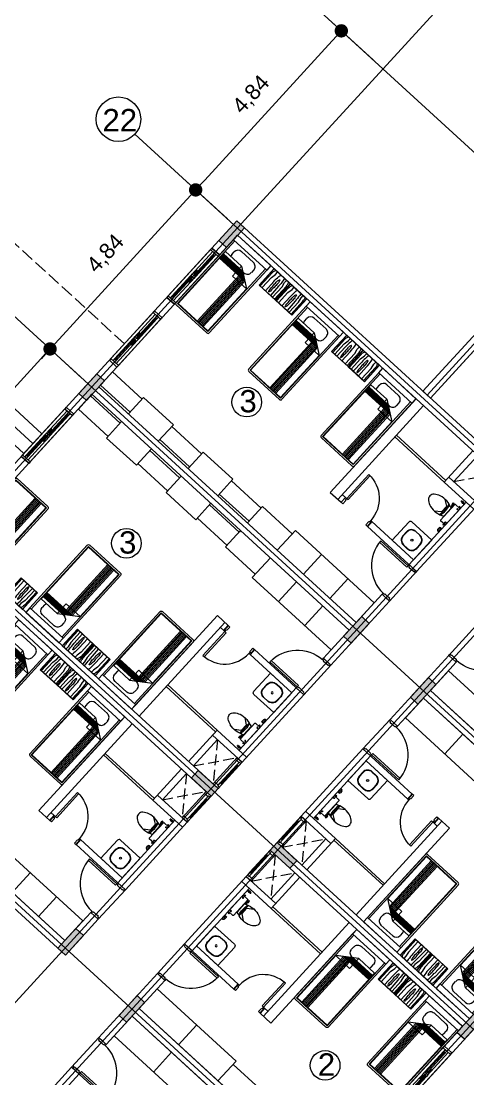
# Model space of a CAD drawing. Header units: metres. Extents: x 750 to 3116, y -341 to 1465.
# Drawn here: x 1642.23 to 1652.26, y 900.45 to 924.18 of the extents above; entities that cross this region are included whole.
import ezdxf
from ezdxf.enums import TextEntityAlignment as Align

# ---------------------------------------------------------------- set-up
doc = ezdxf.new("R2010")
doc.units = ezdxf.units.M
doc.linetypes.add('ACAD_ISO02W100', pattern=[15, 12, -3])
for name, color, linetype, lineweight in [('A-Door', 254, 'Continuous', 5), ('Bathroom Door', 252, 'Continuous', 5), ('Bathroom fur', 252, 'Continuous', 5), ('Centre Line', 7, 'Continuous', 13), ('Column', 50, 'Continuous', 20), ('Cutout', 153, 'Continuous', 5), ('Door', 253, 'Continuous', 5), ('Furniture', 44, 'Continuous', 5), ('GUIDE LINE', 7, 'Continuous', 5), ('Hatch', 251, 'Continuous', 5), ('Hidden line', 251, 'Continuous', 5), ('Inverted beam', 252, 'Continuous', 5), ('Levels', 252, 'Continuous', 5), ('Railing', 190, 'Continuous', 5), ('S-DIM', 30, 'Continuous', 13), ('Wall ext', 20, 'Continuous', 18), ('WINDOW', 33, 'Continuous', 5)]:
    doc.layers.add(name, color=color, linetype=linetype, lineweight=lineweight)
doc.layers.add('Text', color=7, linetype='Continuous')
doc.styles.get("Standard").update_dxf_attribs({"font": 'arial.ttf'})
doc.styles.add('TEXT-DET', font='simplex.shx', dxfattribs={"width": 0.7})
doc.dimstyles.new('ISO-25', dxfattribs={"dimtxt": 2, "dimasz": 2, "dimexe": 1.25, "dimexo": 0.625, "dimgap": 1.5, "dimtad": 1, "dimtxsty": 'Standard', "dimblk": 'DOT', "dimcen": 1.5, "dimadec": 0, "dimazin": 0, "dimtfac": 1, "dimtmove": 0, "dimatfit": 3, "dimfxl": 0, "dimarcsym": 0})

# ---------------------------------------------------------------- blocks, each defined once
blk = doc.blocks.new('Water Closet')
at = {"layer": 'Bathroom fur', "linetype": 'Continuous', "lineweight": -3}
for p, q in [((1886.331, 447.871), (1886.35, 447.871)), ((1886.331, 447.851), (1886.35, 447.851)), ((1886.364, 447.861), (1886.346, 447.861)), ((1886.364, 447.861), (1886.349, 447.87)), ((1886.364, 447.861), (1886.349, 447.853)), ((1886.364, 447.861), (1886.355, 447.877)), ((1886.364, 447.861), (1886.355, 447.846)), ((1886.364, 447.861), (1886.364, 447.879)), ((1886.364, 447.861), (1886.364, 447.879)), ((1886.364, 447.861), (1886.364, 447.879)), ((1886.364, 447.861), (1886.364, 447.879)), ((1886.364, 447.861), (1886.364, 447.879)), ((1886.364, 447.861), (1886.364, 447.879)), ((1886.364, 447.861), (1886.364, 447.879)), ((1886.364, 447.861), (1886.364, 447.879)), ((1886.364, 447.861), (1886.364, 447.879)), ((1886.364, 447.861), (1886.364, 447.879)), ((1886.364, 447.861), (1886.364, 447.879)), ((1886.364, 447.861), (1886.364, 447.879)), ((1886.364, 447.861), (1886.373, 447.877)), ((1886.364, 447.861), (1886.379, 447.87)), ((1886.364, 447.861), (1886.381, 447.861)), ((1886.364, 447.861), (1886.379, 447.853)), ((1886.364, 447.861), (1886.373, 447.846)), ((1886.364, 447.861), (1886.364, 447.844)), ((1886.378, 447.871), (1886.416, 447.871)), ((1886.378, 447.851), (1886.416, 447.851)), ((1886.416, 447.851), (1886.416, 447.871))]:
    blk.add_line(p, q, dxfattribs=at)
at = {"layer": 'Bathroom fur', "linetype": 'ByBlock'}
for p, q in [((1886.152, 447.554), (1886.027, 447.644)), ((1886.152, 447.379), (1886.152, 447.554)), ((1886.217, 447.662), (1886.217, 447.713)), ((1886.239, 447.713), (1886.217, 447.713)), ((1886.217, 447.662), (1886.232, 447.625)), ((1886.232, 447.625), (1886.239, 447.625)), ((1886.239, 447.608), (1886.239, 447.713)), ((1886.239, 447.666), (1886.264, 447.666)), ((1886.239, 447.608), (1886.264, 447.608)), ((1886.256, 447.343), (1886.256, 447.59)), ((1886.264, 447.23), (1886.264, 447.703)), ((1886.407, 447.713), (1886.274, 447.713)), ((1886.39, 447.724), (1886.365, 447.724)), ((1886.365, 447.724), (1886.365, 447.715)), ((1886.39, 447.715), (1886.365, 447.715)), ((1886.387, 447.744), (1886.368, 447.744)), ((1886.368, 447.744), (1886.368, 447.724)), ((1886.387, 447.744), (1886.387, 447.724)), ((1886.39, 447.724), (1886.39, 447.715)), ((1886.416, 447.23), (1886.416, 447.703)), ((1886.152, 447.379), (1886.027, 447.288)), ((1886.407, 447.22), (1886.274, 447.22)), ((1886.365, 447.208), (1886.365, 447.218)), ((1886.39, 447.218), (1886.365, 447.218)), ((1886.39, 447.208), (1886.365, 447.208)), ((1886.368, 447.189), (1886.368, 447.208)), ((1886.387, 447.189), (1886.368, 447.189)), ((1886.387, 447.189), (1886.387, 447.208)), ((1886.39, 447.208), (1886.39, 447.218))]:
    blk.add_line(p, q, dxfattribs=at)
at = {"layer": 'Bathroom fur'}
for p, q in [((1886.356, 447.031), (1886.356, 447.081)), ((1886.366, 447.031), (1886.366, 447.081)), ((1886.416, 447.106), (1886.381, 447.106)), ((1886.416, 447.096), (1886.381, 447.096)), ((1886.416, 447.016), (1886.381, 447.016)), ((1886.416, 447.006), (1886.381, 447.006))]:
    blk.add_line(p, q, dxfattribs=at)
at = {"layer": 'Bathroom fur', "linetype": 'Continuous', "lineweight": -3}
blk.add_circle((1886.364, 447.861), 0.0175, dxfattribs=at)
at = {"layer": 'Bathroom fur', "linetype": 'ByBlock'}
for centre in [(1886.378, 447.669), (1886.378, 447.264)]:
    blk.add_circle(centre, 0.0123, dxfattribs=at)
at = {"layer": 'Bathroom fur', "linetype": 'Continuous', "lineweight": -3}
blk.add_arc((1886.331, 447.861), 0.01, 90.002, 270, dxfattribs=at)
at = {"layer": 'Bathroom fur', "linetype": 'ByBlock'}
for centre, radius, start, end in [((1885.835, 447.467), 0.119, 126.3794, 233.6206), ((1886.035, 447.208), 0.446, 109.2942, 127.2549), ((1886.017, 447.095), 0.55, 64.2321, 103.6755), ((1884.672, 447.479), 1.501, 353.4552, 5.5271), ((1885.552, 447.472), 0.65, 345.9276, 13.0204), ((1886.274, 447.703), 0.00987, 90, 180), ((1886.407, 447.703), 0.00987, 0, 90), ((1886.041, 447.728), 0.451, 232.2382, 250.1051), ((1886.017, 447.838), 0.55, 256.3245, 295.7679), ((1886.274, 447.23), 0.00987, 180, 270), ((1886.407, 447.23), 0.00987, 270, 0)]:
    blk.add_arc(centre, radius, start, end, dxfattribs=at)
at = {"layer": 'Bathroom fur'}
for centre, radius, start, end in [((1886.381, 447.081), 0.025, 90, 180), ((1886.381, 447.081), 0.015, 90, 180), ((1886.381, 447.031), 0.025, 180, 270), ((1886.381, 447.031), 0.015, 180, 270)]:
    blk.add_arc(centre, radius, start, end, dxfattribs=at)
at = {"layer": 'Bathroom fur', "style": 'TEXT-DET', "width": 0.6}
blk.add_text('1', height=0.06, dxfattribs=at).set_placement((1886.394, 447.07), align=Align.MIDDLE)
blk = doc.blocks.new('Bed')
at = {"layer": 'Furniture', "linetype": 'Continuous'}
for p, q in [((1878.327, 465.952), (1879.337, 465.952)), ((1878.327, 465.817), (1878.327, 465.952)), ((1879.337, 465.952), (1879.337, 465.817)), ((1879.337, 465.817), (1878.327, 465.817)), ((1878.327, 463.909), (1878.327, 465.817)), ((1878.367, 463.909), (1878.367, 465.817)), ((1878.525, 465.544), (1878.525, 465.624)), ((1878.642, 465.742), (1879.002, 465.742)), ((1879.12, 465.624), (1879.12, 465.544)), ((1879.297, 465.817), (1879.297, 463.909)), ((1879.337, 465.817), (1879.337, 463.909)), ((1878.377, 465.499), (1878.862, 465.499)), ((1878.377, 463.919), (1878.377, 465.499)), ((1878.962, 465.429), (1878.377, 465.429)), ((1878.992, 465.407), (1878.377, 465.407)), ((1879.022, 465.386), (1878.377, 465.386)), ((1879.052, 465.365), (1878.377, 465.365)), ((1878.862, 465.499), (1879.287, 465.199)), ((1878.862, 465.199), (1878.862, 465.499)), ((1878.962, 463.919), (1878.962, 465.429)), ((1879.002, 465.427), (1878.965, 465.427)), ((1878.992, 463.919), (1878.992, 465.407)), ((1879.022, 463.919), (1879.022, 465.386)), ((1879.052, 463.919), (1879.052, 465.365)), ((1879.082, 465.344), (1878.377, 465.344)), ((1879.112, 465.323), (1878.377, 465.323)), ((1879.142, 465.302), (1878.377, 465.302)), ((1879.287, 465.199), (1878.862, 465.199)), ((1879.082, 463.919), (1879.082, 465.344)), ((1879.112, 463.919), (1879.112, 465.323)), ((1879.142, 463.919), (1879.142, 465.302)), ((1879.287, 465.199), (1879.287, 463.919)), ((1879.297, 463.909), (1878.367, 463.909)), ((1879.297, 463.869), (1878.367, 463.869)), ((1879.287, 463.919), (1878.377, 463.919))]:
    blk.add_line(p, q, dxfattribs=at)
for centre, radius, start, end in [((1878.642, 465.624), 0.117, 90, 180), ((1879.002, 465.624), 0.117, 360, 90), ((1878.642, 465.544), 0.117, 180.0006, 202.5189), ((1879.002, 465.544), 0.117, 270, 0), ((1878.367, 463.909), 0.04, 180, 270), ((1879.297, 463.909), 0.04, 270, 0)]:
    blk.add_arc(centre, radius, start, end, dxfattribs=at)
blk = doc.blocks.new('Nightstand')
at = {"layer": 'Furniture'}
for p, q in [((1879.838, 464.54), (1879.838, 464.04)), ((1880.338, 464.54), (1879.838, 464.54)), ((1879.843, 464.535), (1879.843, 464.045)), ((1880.333, 464.535), (1879.843, 464.535)), ((1879.869, 464.442), (1879.871, 464.467)), ((1879.869, 464.045), (1879.869, 464.442)), ((1879.929, 464.358), (1879.951, 464.469)), ((1879.951, 464.469), (1879.951, 464.535)), ((1880.074, 464.444), (1880.068, 464.44)), ((1880.08, 464.44), (1880.074, 464.444)), ((1880.226, 464.469), (1880.226, 464.535)), ((1880.248, 464.358), (1880.226, 464.469)), ((1880.308, 464.442), (1880.305, 464.467)), ((1880.308, 464.045), (1880.308, 464.442)), ((1880.333, 464.045), (1880.333, 464.535)), ((1880.338, 464.04), (1880.338, 464.54)), ((1879.929, 464.045), (1879.929, 464.358)), ((1879.997, 464.32), (1879.991, 464.045)), ((1880.147, 464.32), (1880.147, 464.045)), ((1880.248, 464.045), (1880.248, 464.358)), ((1879.838, 464.04), (1880.338, 464.04)), ((1879.843, 464.045), (1880.333, 464.045)), ((1880.068, 464.081), (1880.074, 464.077)), ((1880.074, 464.077), (1880.08, 464.081))]:
    blk.add_line(p, q, dxfattribs=at)
for centre, radius, start, end in [((1880.021, 464.452), 0.15, 146.5657, 174.2856), ((1881.576, 464.32), 1.578, 174.0179, 180), ((1880.825, 464.399), 0.823, 170.5074, 174.0179), ((1880.395, 464.345), 0.343, 169.4757, 175.5997), ((1880.197, 464.382), 0.142, 155.8434, 169.4757), ((1879.951, 464.382), 0.142, 10.5243, 24.1566), ((1879.753, 464.345), 0.343, 4.4003, 10.5243), ((1879.315, 464.399), 0.828, 5.9821, 9.4446), ((1878.564, 464.32), 1.583, 0, 5.9821), ((1880.156, 464.452), 0.15, 5.7144, 33.4343), ((1880.715, 464.32), 0.664, 175.5997, 180), ((1880.715, 464.32), 0.664, 180, 184.4003), ((1886.298, 464.381), 6.246, 181.0259, 182.4606), ((1873.85, 464.381), 6.246, 357.5394, 358.9741), ((1879.433, 464.32), 0.664, 0, 4.4003), ((1879.433, 464.32), 0.664, 355.5997, 0), ((1880.197, 464.139), 0.142, 190.5243, 204.1566), ((1879.951, 464.139), 0.142, 335.8434, 349.4757)]:
    blk.add_arc(centre, radius, start, end, dxfattribs=at)
blk = doc.blocks.new('Wash bashin')
at = {"layer": 'Bathroom fur', "ltscale": 0.35}
for p, q in [((1884.067, 437.333), (1884.067, 437.883)), ((1884.117, 437.933), (1884.717, 437.933)), ((1884.717, 437.333), (1884.717, 437.933)), ((1884.067, 437.333), (1884.717, 437.333))]:
    blk.add_line(p, q, dxfattribs=at)
at = {"layer": 'Bathroom fur'}
for p, q in [((1884.327, 437.838), (1884.447, 437.838)), ((1884.327, 437.83), (1884.447, 437.83)), ((1884.177, 437.568), (1884.177, 437.688)), ((1884.185, 437.568), (1884.185, 437.688)), ((1884.589, 437.688), (1884.589, 437.568)), ((1884.597, 437.688), (1884.597, 437.568)), ((1884.447, 437.426), (1884.327, 437.426)), ((1884.447, 437.418), (1884.327, 437.418))]:
    blk.add_line(p, q, dxfattribs=at)
blk.add_circle((1884.392, 437.633), 0.0225, dxfattribs=at)
at = {"layer": 'Bathroom fur', "ltscale": 0.35}
blk.add_arc((1884.117, 437.883), 0.05, 90, 180, dxfattribs=at)
at = {"layer": 'Bathroom fur'}
for centre, radius, start, end in [((1884.327, 437.688), 0.15, 90, 180), ((1884.327, 437.688), 0.142, 90, 180), ((1884.447, 437.688), 0.15, 0, 90), ((1884.447, 437.688), 0.142, 0, 90), ((1884.327, 437.568), 0.15, 180, 270), ((1884.327, 437.568), 0.142, 180, 270), ((1884.447, 437.568), 0.15, 270, 0), ((1884.447, 437.568), 0.142, 270, 0)]:
    blk.add_arc(centre, radius, start, end, dxfattribs=at)
blk = doc.blocks.new('Door 900')
at = {"layer": 'A-Door'}
for points in [[(29934124, 12198491), (29934164, 12198491), (29934164, 12198476), (29934239, 12198476), (29934314, 12198476), (29934314, 12198491), (29934354, 12198491), (29934354, 12198524), (29934239, 12198524), (29934124, 12198524)], [(29934164, 12197672), (29934314, 12197672), (29934314, 12197658), (29934354, 12197658), (29934354, 12197624), (29934239, 12197624), (29934124, 12197624), (29934124, 12197658), (29934164, 12197658)]]:
    blk.add_lwpolyline(points, close=True, dxfattribs=at)
blk.add_lwpolyline([(29935187, 12197658), (29934354, 12197658), (29934354, 12197698), (29935185, 12197698)], dxfattribs=at)
blk.add_arc((29934327, 12197631), 860, 1.7769, 88.2024, dxfattribs=at)
blk = doc.blocks.new('Door1')
at = {"layer": 'Bathroom Door'}
for p, q in [((1900.586, 444.886), (1899.856, 444.886)), ((1900.586, 444.846), (1899.857, 444.846))]:
    blk.add_line(p, q, dxfattribs=at)
for points in [[(1900.736, 444.921), (1900.586, 444.921), (1900.586, 444.886), (1900.636, 444.886), (1900.636, 444.871), (1900.736, 444.871), (1900.736, 444.921)], [(1900.586, 444.886), (1900.586, 444.846)], [(1900.736, 444.121), (1900.586, 444.121), (1900.586, 444.156), (1900.636, 444.156), (1900.636, 444.171), (1900.736, 444.171), (1900.736, 444.121)]]:
    blk.add_lwpolyline(points, dxfattribs=at)
blk.add_arc((1900.586, 444.886), 0.73, 180, 270, dxfattribs=at)
blk = doc.blocks.new('WINODO1')
at = {"layer": 'WINDOW', "linetype": 'Continuous'}
for p, q in [((2471212540, 936769700), (2471212491, 936769700)), ((2471212491, 936769700), (2471212491, 936769470)), ((2471212540, 936769700), (2471212540, 936769470)), ((2471213991, 936769700), (2471213943, 936769700)), ((2471213943, 936769700), (2471213943, 936769470)), ((2471213991, 936769700), (2471213991, 936769470)), ((2471212540, 936769470), (2471212491, 936769470)), ((2471213991, 936769470), (2471213943, 936769470))]:
    blk.add_line(p, q, dxfattribs=at)
at = {"layer": 'WINDOW'}
for p, q in [((2471212540, 936769700), (2471213943, 936769700)), ((2471213241, 936769537), (2471212540, 936769537)), ((2471212588, 936769633), (2471213217, 936769633)), ((2471212588, 936769585), (2471213217, 936769585)), ((2471213193, 936769561), (2471213089, 936769561)), ((2471213241, 936769633), (2471213943, 936769633)), ((2471213266, 936769585), (2471213895, 936769585)), ((2471213266, 936769537), (2471213895, 936769537)), ((2471213290, 936769609), (2471213394, 936769609)), ((2471212540, 936769470), (2471213943, 936769470))]:
    blk.add_line(p, q, dxfattribs=at)
at = {"layer": 'WINDOW', "color": 4}
blk.add_line((2471212588, 936769609), (2471213217, 936769609), dxfattribs=at)
at = {"layer": 'WINDOW', "color": 4, "true_color": 0x1fffff}
blk.add_line((2471213266, 936769561), (2471213895, 936769561), dxfattribs=at)
at = {"layer": 'WINDOW'}
for points in [[(2471212540, 936769585), (2471212588, 936769585), (2471212588, 936769633), (2471212540, 936769633)], [(2471213076, 936769561), (2471213089, 936769568), (2471213089, 936769554)], [(2471213217, 936769585), (2471213266, 936769585), (2471213266, 936769633), (2471213217, 936769633)], [(2471213217, 936769537), (2471213266, 936769537), (2471213266, 936769585), (2471213217, 936769585)], [(2471213406, 936769609), (2471213394, 936769616), (2471213394, 936769602)], [(2471213895, 936769537), (2471213943, 936769537), (2471213943, 936769585), (2471213895, 936769585)]]:
    blk.add_lwpolyline(points, close=True, dxfattribs=at)
blk = doc.blocks.new('700mm Door')
at = {"layer": 'Door'}
for points in [[(11493508.327, 4446107.926), (11493508.287, 4446107.926), (11493508.287, 4446107.776), (11493508.344, 4446107.776), (11493508.344, 4446107.868), (11493508.344, 4446107.88), (11493508.327, 4446107.88)], [(11493508.327, 4446107.88), (11493508.413, 4446107.88), (11493508.413, 4446107.926), (11493508.327, 4446107.926)], [(11493508.413, 4446107.891), (11493508.961, 4446107.891), (11493508.961, 4446107.914), (11493508.413, 4446107.914)], [(11493509.047, 4446107.88), (11493508.961, 4446107.88), (11493508.961, 4446107.926), (11493509.047, 4446107.926)], [(11493509.047, 4446107.926), (11493509.047, 4446107.88), (11493509.03, 4446107.88), (11493509.03, 4446107.868), (11493509.03, 4446107.776), (11493509.087, 4446107.776), (11493509.087, 4446107.926)]]:
    blk.add_lwpolyline(points, close=True, dxfattribs=at)
at = {"layer": 'Door', "color": 1}
blk.add_lwpolyline([(11493508.413, 4446107.88), (11493508.961, 4446107.88), (11493508.961, 4446107.926), (11493508.413, 4446107.926)], close=True, dxfattribs=at)
blk = doc.blocks.new('_Dot')
at = {"color": 0, "linetype": 'ByBlock', "lineweight": -2}
blk.add_line((-0.5, 0), (-1, 0), dxfattribs=at)
at = {"color": 0, "linetype": 'ByBlock', "const_width": 0.5}
blk.add_lwpolyline([(-0.25, 0, 1), (0.25, 0, 1)], format="xyb", close=True, dxfattribs=at)
blk = doc.blocks.new('*D119')
at = {"layer": 'Defpoints', "color": 0, "transparency": 16777216}
for p in [(1642.881, 916.824), (1643.814, 915.969), (1640.545, 912.4)]:
    blk.add_point(p, dxfattribs=at)
at = {"layer": 'S-DIM', "color": 0, "lineweight": -2, "transparency": 16777216}
for p, q in [((1643.593, 916.172), (1642.659, 917.026)), ((1639.815, 913.476), (1642.678, 916.603)), ((1640.324, 912.603), (1639.391, 913.458))]:
    blk.add_line(p, q, dxfattribs=at)
at = {"layer": 'S-DIM', "color": 0, "lineweight": -2, "transparency": 16777216, "xscale": 0.3, "yscale": 0.3, "zscale": 0.3}
for p, rotation in [((1642.881, 916.824), 47.51096949449835), ((1639.612, 913.255), 227.5109694944983)]:
    blk.add_blockref('_Dot', p, dxfattribs=dict(at, rotation=rotation))
at = {"layer": 'S-DIM', "color": 0, "transparency": 16777216, "insert": (1640.87, 915.384), "char_height": 0.35, "attachment_point": 5, "rotation": 47.511}
blk.add_mtext('4,84', dxfattribs=at)
blk = doc.blocks.new('*D120')
at = {"layer": 'Defpoints', "color": 0, "transparency": 16777216}
for p in [(1646.149, 920.392), (1647.083, 919.537), (1643.814, 915.969)]:
    blk.add_point(p, dxfattribs=at)
at = {"layer": 'S-DIM', "color": 0, "lineweight": -2, "transparency": 16777216}
for p, q in [((1646.861, 919.74), (1645.928, 920.595)), ((1643.083, 917.045), (1645.947, 920.171)), ((1643.593, 916.172), (1642.659, 917.026))]:
    blk.add_line(p, q, dxfattribs=at)
at = {"layer": 'S-DIM', "color": 0, "lineweight": -2, "transparency": 16777216, "xscale": 0.3, "yscale": 0.3, "zscale": 0.3}
for p, rotation in [((1646.149, 920.392), 47.5109695033126), ((1642.881, 916.824), 227.5109695033126)]:
    blk.add_blockref('_Dot', p, dxfattribs=dict(at, rotation=rotation))
at = {"layer": 'S-DIM', "color": 0, "transparency": 16777216, "insert": (1644.139, 918.953), "char_height": 0.35, "attachment_point": 5, "rotation": 47.511}
blk.add_mtext('4,84', dxfattribs=at)
blk = doc.blocks.new('*D121')
at = {"layer": 'Defpoints', "color": 0, "transparency": 16777216}
for p in [(1649.418, 923.961), (1650.351, 923.106), (1647.083, 919.537)]:
    blk.add_point(p, dxfattribs=at)
at = {"layer": 'S-DIM', "color": 0, "lineweight": -2, "transparency": 16777216}
for p, q in [((1650.13, 923.309), (1649.197, 924.163)), ((1646.352, 920.614), (1649.215, 923.74)), ((1646.861, 919.74), (1645.928, 920.595))]:
    blk.add_line(p, q, dxfattribs=at)
at = {"layer": 'S-DIM', "color": 0, "lineweight": -2, "transparency": 16777216, "xscale": 0.3, "yscale": 0.3, "zscale": 0.3}
for p, rotation in [((1649.418, 923.961), 47.51096949586471), ((1646.149, 920.392), 227.5109694958647)]:
    blk.add_blockref('_Dot', p, dxfattribs=dict(at, rotation=rotation))
at = {"layer": 'S-DIM', "color": 0, "transparency": 16777216, "insert": (1647.407, 922.521), "char_height": 0.35, "attachment_point": 5, "rotation": 47.511}
blk.add_mtext('4,84', dxfattribs=at)
blk = doc.blocks.new('*D125')
at = {"layer": 'Defpoints', "color": 0, "transparency": 16777216}
for p in [(1652.3, 901.634), (1653.591, 900.451), (1649.031, 898.065)]:
    blk.add_point(p, dxfattribs=at)
at = {"layer": 'S-DIM', "color": 0, "lineweight": -2, "transparency": 16777216}
for p, q in [((1652.521, 901.431), (1653.812, 900.248)), ((1650.525, 897.103), (1653.388, 900.23)), ((1649.252, 897.863), (1650.544, 896.68))]:
    blk.add_line(p, q, dxfattribs=at)
at = {"layer": 'S-DIM', "color": 0, "lineweight": -2, "transparency": 16777216, "xscale": 0.3, "yscale": 0.3, "zscale": 0.3}
for p, rotation in [((1653.591, 900.451), 47.5109695033126), ((1650.322, 896.882), 227.5109695033126)]:
    blk.add_blockref('_Dot', p, dxfattribs=dict(at, rotation=rotation))
at = {"layer": 'S-DIM', "color": 0, "transparency": 16777216, "insert": (1651.58, 899.011), "char_height": 0.35, "attachment_point": 5, "rotation": 47.511}
blk.add_mtext('4,84', dxfattribs=at)

msp = doc.modelspace()

# ---------------------------------------------------------------- hatches: boundary and pattern name
at = {"layer": 'Hatch', "transparency": 33554687}
h = msp.add_hatch(color=256, dxfattribs=at)
h.dxf.hatch_style = 1
h.paths.add_polyline_path([(1646.175, 894.777), (1646.005, 894.932), (1645.846, 894.759), (1645.755, 894.659), (1645.6, 894.49), (1645.769, 894.334)])
h.paths.add_polyline_path([(1649.318, 898.209), (1649.149, 898.364), (1648.743, 897.922), (1648.913, 897.766)])
h.paths.add_polyline_path([(1652.587, 901.777), (1652.417, 901.933), (1652.384, 901.896), (1652.292, 901.796), (1652.012, 901.49), (1652.182, 901.335)])
h.paths.add_polyline_path([(1655.856, 905.346), (1655.686, 905.501), (1655.281, 905.059), (1655.45, 904.903)])
h.paths.add_polyline_path([(1659.124, 908.914), (1658.955, 909.07), (1658.549, 908.627), (1658.719, 908.472)])
h.paths.add_polyline_path([(1661.826, 912.752), (1661.67, 912.582), (1662.113, 912.177), (1662.268, 912.346)])
h.paths.add_polyline_path([(1657.785, 916.453), (1657.629, 916.284), (1658.072, 915.878), (1658.227, 916.048)])
h.paths.add_polyline_path([(1654.516, 912.885), (1654.361, 912.715), (1654.471, 912.614), (1654.803, 912.31), (1654.958, 912.479)])
h.paths.add_polyline_path([(1652.746, 914.506), (1652.591, 914.336), (1653.033, 913.931), (1653.189, 914.1)])
h.paths.add_polyline_path([(1651.542, 909.297), (1651.372, 909.453), (1650.967, 909.01), (1651.137, 908.855)])
h.paths.add_polyline_path([(1650.045, 910.668), (1649.875, 910.824), (1649.47, 910.381), (1649.64, 910.226)])
h.paths.add_polyline_path([(1647.979, 905.748), (1647.823, 905.578), (1647.934, 905.477), (1648.266, 905.173), (1648.421, 905.342)])
h.paths.add_polyline_path([(1646.541, 907.065), (1646.209, 907.369), (1646.053, 907.199), (1646.496, 906.794), (1646.651, 906.963)])
h.paths.add_polyline_path([(1645.004, 902.16), (1644.835, 902.315), (1644.43, 901.873), (1644.599, 901.718)])
h.paths.add_polyline_path([(1643.632, 903.668), (1643.463, 903.823), (1643.058, 903.381), (1643.227, 903.225)])
h.paths.add_polyline_path([(1641.441, 898.611), (1641.286, 898.441), (1641.728, 898.036), (1641.884, 898.205)])
h.paths.add_polyline_path([(1640.114, 899.826), (1639.944, 899.982), (1639.539, 899.539), (1639.709, 899.384)])
h.paths.add_polyline_path([(1636.735, 896.359), (1636.403, 896.663), (1636.247, 896.493), (1636.69, 896.088), (1636.845, 896.258)])
h.paths.add_polyline_path([(1631.152, 901.975), (1630.982, 902.13), (1630.577, 901.688), (1630.746, 901.532)])
h.paths.add_polyline_path([(1634.17, 905.27), (1634.001, 905.426), (1633.595, 904.983), (1633.765, 904.828)])
h.paths.add_polyline_path([(1637.689, 909.112), (1637.519, 909.267), (1637.114, 908.825), (1637.284, 908.669)])
h.paths.add_polyline_path([(1640.833, 912.544), (1640.663, 912.699), (1640.258, 912.257), (1640.427, 912.101), (1640.461, 912.138), (1640.552, 912.238)])
h.paths.add_polyline_path([(1644.101, 916.112), (1643.932, 916.268), (1643.527, 915.825), (1643.696, 915.67)])
h.paths.add_polyline_path([(1646.999, 919.275), (1647.09, 919.375), (1647.245, 919.545), (1647.076, 919.7), (1646.67, 919.257), (1646.84, 919.102)])
h.paths.add_polyline_path([(1636.008, 916.712), (1635.839, 916.868), (1635.433, 916.425), (1635.603, 916.27)])
h.paths.add_polyline_path([(1631.525, 920.819), (1631.369, 920.649), (1631.48, 920.548), (1631.812, 920.244), (1631.967, 920.414)])
h.paths.add_polyline_path([(1628.676, 917.368), (1628.506, 917.523), (1628.101, 917.081), (1628.27, 916.925)])
h.paths.add_polyline_path([(1632.989, 913.417), (1632.82, 913.572), (1632.415, 913.129), (1632.584, 912.974)])
h.paths.add_polyline_path([(1629.471, 909.575), (1629.301, 909.73), (1628.896, 909.288), (1629.066, 909.133)])
h.paths.add_polyline_path([(1624.987, 913.682), (1624.832, 913.512), (1625.274, 913.107), (1625.43, 913.277)])
h.paths.add_polyline_path([(1626.327, 906.143), (1626.157, 906.298), (1626.124, 906.262), (1626.032, 906.162), (1625.752, 905.856), (1625.922, 905.701)])
h.paths.add_polyline_path([(1621.719, 910.113), (1621.563, 909.944), (1621.674, 909.842), (1622.006, 909.538), (1622.161, 909.708)])
h.paths.add_polyline_path([(1619.949, 911.734), (1619.794, 911.565), (1620.236, 911.16), (1620.391, 911.329), (1620.281, 911.43)])
h.paths.add_polyline_path([(1623.218, 915.303), (1623.062, 915.133), (1623.505, 914.728), (1623.66, 914.898)])
h.paths.add_polyline_path([(1626.486, 918.871), (1626.331, 918.702), (1626.773, 918.297), (1626.929, 918.466)])
h.paths.add_polyline_path([(1622.117, 922.874), (1621.962, 922.704), (1622.404, 922.299), (1622.56, 922.468)])
h.paths.add_polyline_path([(1619.143, 919.286), (1618.973, 919.441), (1618.568, 918.999), (1618.738, 918.844)])
h.paths.add_polyline_path([(1615.874, 915.718), (1615.705, 915.873), (1615.299, 915.43), (1615.469, 915.275)])
h.paths.add_polyline_path([(1612.731, 912.285), (1612.561, 912.441), (1612.156, 911.998), (1612.325, 911.843)])
h.paths.add_polyline_path([(1617.373, 908.033), (1617.203, 908.189), (1616.798, 907.746), (1616.967, 907.591)])
h.paths.add_polyline_path([(1618.745, 906.526), (1618.575, 906.681), (1618.17, 906.239), (1618.339, 906.083)])
h.paths.add_polyline_path([(1623.058, 902.574), (1622.889, 902.73), (1622.483, 902.287), (1622.653, 902.132)])
h.paths.add_polyline_path([(1619.915, 899.142), (1619.745, 899.298), (1619.34, 898.855), (1619.509, 898.7)])
h.paths.add_polyline_path([(1615.181, 902.976), (1615.026, 902.807), (1615.468, 902.401), (1615.624, 902.571)])
h.paths.add_polyline_path([(1613.411, 904.597), (1613.256, 904.428), (1613.699, 904.022), (1613.854, 904.192)])
h.paths.add_polyline_path([(1609.042, 908.599), (1608.887, 908.43), (1609.329, 908.025), (1609.485, 908.194)])
h.paths.add_polyline_path([(1610.143, 901.029), (1609.987, 900.859), (1610.43, 900.454), (1610.585, 900.624)])
h.paths.add_polyline_path([(1607.566, 897.328), (1607.397, 897.483), (1606.992, 897.041), (1607.161, 896.885)])
h.paths.add_polyline_path([(1602.924, 901.58), (1602.755, 901.735), (1602.35, 901.293), (1602.519, 901.137)])
h.paths.add_polyline_path([(1604.823, 912.966), (1604.653, 913.121), (1604.495, 912.948), (1604.403, 912.849), (1604.248, 912.679), (1604.418, 912.524)])
h.paths.add_polyline_path([(1607.842, 916.262), (1607.672, 916.417), (1607.267, 915.975), (1607.436, 915.819)])
h.paths.add_polyline_path([(1603.528, 920.213), (1603.358, 920.368), (1602.953, 919.926), (1603.123, 919.771)])
h.paths.add_polyline_path([(1600.09, 916.8), (1599.934, 916.63), (1600.377, 916.225), (1600.532, 916.395)])
h.paths.add_polyline_path([(1602.031, 921.584), (1601.861, 921.74), (1601.456, 921.297), (1601.626, 921.142)])
h.paths.add_polyline_path([(1596.087, 927.028), (1595.918, 927.184), (1595.513, 926.741), (1595.682, 926.586)])
h.paths.add_polyline_path([(1592.944, 923.596), (1592.774, 923.752), (1592.369, 923.309), (1592.538, 923.154)])
h.paths.add_polyline_path([(1598.32, 918.421), (1598.164, 918.251), (1598.607, 917.846), (1598.762, 918.016)])
h.paths.add_polyline_path([(1595.619, 914.584), (1595.449, 914.739), (1595.044, 914.297), (1595.213, 914.141)])
h.paths.add_polyline_path([(1589.675, 920.028), (1589.505, 920.183), (1589.1, 919.741), (1589.27, 919.585)])
h.paths.add_polyline_path([(1586.406, 916.459), (1586.237, 916.615), (1585.831, 916.172), (1586.001, 916.017)])
h.paths.add_polyline_path([(1592.225, 910.879), (1591.782, 911.284), (1591.627, 911.114), (1592.07, 910.709)])
h.paths.add_polyline_path([(1593.995, 909.258), (1593.552, 909.663), (1593.397, 909.493), (1593.839, 909.088)])
h.paths.add_polyline_path([(1596.821, 913.231), (1596.666, 913.062), (1597.108, 912.657), (1597.263, 912.826)])
h.paths.add_polyline_path([(1601.304, 909.125), (1601.135, 909.28), (1600.729, 908.838), (1600.899, 908.682)])
h.paths.add_polyline_path([(1598.161, 905.693), (1597.991, 905.848), (1597.586, 905.405), (1597.755, 905.25)])
h.paths.add_polyline_path([(1594.892, 902.124), (1594.722, 902.279), (1594.317, 901.837), (1594.487, 901.682)])
h.paths.add_polyline_path([(1590.578, 906.075), (1590.408, 906.231), (1590.003, 905.788), (1590.173, 905.633)])
h.paths.add_polyline_path([(1589.081, 907.447), (1588.912, 907.602), (1588.506, 907.159), (1588.676, 907.004)])
h.paths.add_polyline_path([(1583.138, 912.891), (1582.968, 913.046), (1582.563, 912.604), (1582.732, 912.448)])
h.paths.add_polyline_path([(1579.869, 909.322), (1579.699, 909.477), (1579.294, 909.035), (1579.464, 908.88)])
h.paths.add_polyline_path([(1585.245, 904.147), (1585.09, 903.977), (1585.532, 903.572), (1585.687, 903.742)])
h.paths.add_polyline_path([(1587.015, 902.526), (1586.859, 902.356), (1587.302, 901.951), (1587.457, 902.121)])
h.paths.add_polyline_path([(1582.669, 900.446), (1582.499, 900.601), (1582.094, 900.159), (1582.263, 900.003)])
h.paths.add_polyline_path([(1576.725, 905.89), (1576.556, 906.045), (1576.15, 905.603), (1576.32, 905.448)])
h.paths.add_polyline_path([(1591.748, 898.692), (1591.579, 898.847), (1591.42, 898.674), (1591.329, 898.574), (1591.173, 898.405), (1591.343, 898.249)])
h.paths.add_polyline_path([(1561.743, 900.657), (1561.574, 900.813), (1561.169, 900.37), (1561.339, 900.215)])
h.paths.add_polyline_path([(1566.286, 905.63), (1566.116, 905.785), (1565.712, 905.342), (1565.882, 905.187)])
h.paths.add_polyline_path([(1570.833, 910.605), (1570.663, 910.76), (1570.258, 910.317), (1570.428, 910.162)])
h.paths.add_polyline_path([(1575.254, 915.444), (1574.811, 915.849), (1574.656, 915.679), (1575.099, 915.275)])
h.paths.add_polyline_path([(1579.283, 920.744), (1579.128, 920.574), (1579.571, 920.169), (1579.726, 920.339)])
h.paths.add_polyline_path([(1568.934, 921.47), (1568.764, 921.625), (1568.36, 921.182), (1568.529, 921.027)])
h.paths.add_polyline_path([(1564.388, 916.494), (1564.218, 916.649), (1563.813, 916.206), (1563.983, 916.051)])
h.paths.add_polyline_path([(1559.841, 911.518), (1559.672, 911.673), (1559.267, 911.23), (1559.437, 911.075)])
h.paths.add_polyline_path([(1557.524, 908.982), (1557.211, 909.269), (1557.211, 909.269), (1557.196, 909.283), (1557.081, 909.387), (1556.926, 909.217), (1557.369, 908.813)])
h.paths.add_polyline_path([(1555.295, 906.542), (1555.125, 906.698), (1554.721, 906.255), (1554.89, 906.099)])
h.paths.add_polyline_path([(1552.096, 913.942), (1551.941, 913.772), (1551.941, 913.772), (1552.384, 913.368), (1552.539, 913.538)])
h.paths.add_polyline_path([(1554.583, 916.323), (1554.413, 916.478), (1554.008, 916.035), (1554.178, 915.88)])
h.paths.add_polyline_path([(1559.129, 921.299), (1558.959, 921.454), (1558.555, 921.011), (1558.724, 920.856)])
h.paths.add_polyline_path([(1563.675, 926.275), (1563.506, 926.43), (1563.101, 925.987), (1563.271, 925.832)])
h.paths.add_polyline_path([(1567.853, 931.188), (1567.698, 931.018), (1568.141, 930.613), (1568.296, 930.783)])

# ---------------------------------------------------------------- linework, layer by layer
at = {"layer": 'Bathroom fur'}
for p, q in [((1651.728, 913.838), (1650.622, 914.851)), ((1651.762, 913.875), (1650.656, 914.888)), ((1646.595, 908.235), (1645.489, 909.248)), ((1646.629, 908.272), (1645.523, 909.285)), ((1645.191, 906.701), (1644.084, 907.714)), ((1645.224, 906.738), (1644.118, 907.751)), ((1649.25, 905.803), (1650.356, 904.79)), ((1649.284, 905.84), (1650.39, 904.827)), ((1647.845, 904.27), (1648.951, 903.256)), ((1647.879, 904.306), (1648.985, 903.293))]:
    msp.add_line(p, q, dxfattribs=at)
at = {"layer": 'Centre Line', "color": 30, "true_color": 0xf26722}
for p, q in [((1654.597, 899.53), (1623.096, 928.384)), ((1652.455, 925.403), (1628.635, 899.398)), ((1664.403, 910.235), (1648.054, 925.21)), ((1651.328, 895.961), (1619.827, 924.815)), ((1661.134, 906.667), (1644.786, 921.641)), ((1658.399, 919.959), (1634.579, 893.954)), ((1659.896, 918.588), (1636.076, 892.582)), ((1657.865, 903.098), (1641.517, 918.073)), ((1664.21, 914.636), (1640.389, 888.631))]:
    msp.add_line(p, q, dxfattribs=at)
msp.add_circle((1644.417, 921.979), 0.5, dxfattribs=at)
at = {"layer": 'Column'}
for points in [[(1646.67, 919.257), (1647.076, 919.7), (1647.245, 919.545), (1646.84, 919.102), (1646.67, 919.257)], [(1643.527, 915.825), (1643.932, 916.268), (1644.101, 916.112), (1643.696, 915.67), (1643.527, 915.825)], [(1649.47, 910.381), (1649.875, 910.824), (1650.045, 910.668), (1649.64, 910.226), (1649.47, 910.381)], [(1650.967, 909.01), (1651.372, 909.453), (1651.542, 909.297), (1651.137, 908.855), (1650.967, 909.01)], [(1646.209, 907.369), (1646.651, 906.963), (1646.496, 906.794), (1646.053, 907.199), (1646.209, 907.369)], [(1647.979, 905.748), (1648.421, 905.342), (1648.266, 905.173), (1647.823, 905.578), (1647.979, 905.748)], [(1643.058, 903.381), (1643.463, 903.823), (1643.632, 903.668), (1643.227, 903.225), (1643.058, 903.381)], [(1644.43, 901.873), (1644.835, 902.315), (1645.004, 902.16), (1644.599, 901.718), (1644.43, 901.873)], [(1652.012, 901.49), (1652.417, 901.933), (1652.587, 901.777), (1652.182, 901.335), (1652.012, 901.49)]]:
    msp.add_lwpolyline(points, dxfattribs=at)
at = {"layer": 'Cutout', "linetype": 'ACAD_ISO02W100', "ltscale": 0.02}
for p, q in [((1651.94, 913.848), (1652.923, 914.032)), ((1646.639, 908.06), (1646.541, 907.065)), ((1646.098, 907.47), (1647.081, 907.655)), ((1645.943, 907.3), (1645.845, 906.305)), ((1645.402, 906.71), (1646.385, 906.895)), ((1648.63, 906.236), (1648.532, 905.241)), ((1648.089, 905.646), (1649.072, 905.831)), ((1647.934, 905.477), (1647.836, 904.481)), ((1647.393, 904.887), (1648.376, 905.071))]:
    msp.add_line(p, q, dxfattribs=at)
at = {"layer": 'Furniture'}
for p, q in [((1651.822, 909.603), (1653.592, 907.982)), ((1650.856, 908.549), (1652.626, 906.928)), ((1645.285, 902.466), (1647.055, 900.845)), ((1644.319, 901.412), (1646.089, 899.791))]:
    msp.add_line(p, q, dxfattribs=at)
for points in [[(1644.948, 915.697), (1644.28, 916.308), (1643.976, 915.976)], [(1644.678, 915.402), (1644.01, 916.013), (1643.976, 915.976), (1649.75, 910.687)], [(1644.184, 914.863), (1643.517, 915.475), (1643.821, 915.806), (1649.595, 910.518)], [(1644.455, 915.158), (1643.787, 915.77), (1643.821, 915.806)], [(1645.311, 914.753), (1645.649, 915.122), (1644.982, 915.733), (1644.644, 915.365)], [(1645.156, 914.584), (1644.818, 914.215), (1644.151, 914.826), (1644.488, 915.195)], [(1646.282, 914.474), (1645.615, 915.085)], [(1645.789, 913.936), (1645.122, 914.547), (1645.156, 914.584)], [(1646.012, 914.179), (1645.345, 914.79)], [(1646.646, 913.531), (1646.984, 913.9), (1646.316, 914.511), (1645.979, 914.142)], [(1645.519, 913.641), (1644.852, 914.252)], [(1646.491, 913.361), (1646.153, 912.993), (1645.485, 913.604), (1645.823, 913.973)], [(1647.617, 913.251), (1646.95, 913.863)], [(1647.347, 912.957), (1646.68, 913.568)], [(1647.158, 912.75), (1647.124, 912.713), (1646.457, 913.324)], [(1648.318, 912.677), (1647.651, 913.288), (1647.313, 912.92)], [(1646.854, 912.418), (1646.187, 913.029)], [(1647.487, 911.77), (1646.82, 912.381), (1647.158, 912.75)], [(1647.981, 912.308), (1648.386, 912.751), (1650.156, 911.13)], [(1648.57, 911.768), (1648.976, 912.21)], [(1647.825, 912.139), (1647.42, 911.696), (1649.19, 910.075)], [(1648.415, 911.598), (1648.01, 911.156)], [(1649.16, 911.228), (1649.566, 911.67)], [(1649.005, 911.058), (1648.6, 910.616)], [(1650.156, 911.13), (1649.75, 910.687)], [(1649.19, 910.075), (1649.595, 910.518)], [(1655.561, 905.365), (1651.417, 909.161), (1651.822, 909.603)], [(1638.41, 908.56), (1637.743, 909.171), (1637.439, 908.839), (1643.213, 903.55)], [(1655.406, 905.195), (1651.262, 908.991), (1650.856, 908.549)], [(1651.741, 907.738), (1652.146, 908.181)], [(1641.443, 905.171), (1641.848, 905.614), (1643.618, 903.993)], [(1642.033, 904.631), (1642.438, 905.073)], [(1642.623, 904.091), (1643.028, 904.533)], [(1643.618, 903.993), (1643.213, 903.55)], [(1649.024, 898.228), (1644.879, 902.024), (1645.285, 902.466)], [(1648.868, 898.058), (1644.724, 901.854), (1644.319, 901.412)], [(1646.17, 901.656), (1645.764, 901.213)], [(1645.204, 900.601), (1645.609, 901.044)], [(1647.055, 900.845), (1646.649, 900.403)], [(1646.987, 900.771), (1647.581, 900.228), (1647.243, 899.859)]]:
    msp.add_lwpolyline(points, dxfattribs=at)
at = {"layer": 'GUIDE LINE'}
for centre in [(1647.296, 915.632), (1644.594, 912.463), (1649.055, 900.751)]:
    msp.add_circle(centre, 0.333, dxfattribs=at)
at = {"layer": 'Hidden line', "linetype": 'ACAD_ISO02W100', "ltscale": 0.025}
msp.add_line((1644.549, 916.942), (1641.738, 919.51), dxfattribs=at)
at = {"layer": 'Hidden line'}
for p, q in [((1650.5, 911.165), (1651.108, 911.829)), ((1651.827, 909.95), (1652.436, 910.613)), ((1648.576, 909.065), (1649.184, 909.729)), ((1649.904, 907.849), (1650.512, 908.513)), ((1647.081, 907.655), (1646.541, 907.065)), ((1647.192, 907.553), (1646.651, 906.963)), ((1646.385, 906.895), (1645.845, 906.305)), ((1646.496, 906.794), (1645.956, 906.204)), ((1648.519, 906.338), (1647.979, 905.748)), ((1648.63, 906.236), (1648.089, 905.646)), ((1647.823, 905.578), (1647.283, 904.988)), ((1647.934, 905.477), (1647.393, 904.887)), ((1643.963, 904.028), (1644.571, 904.692)), ((1645.29, 902.812), (1645.898, 903.476)), ((1643.366, 900.712), (1643.974, 901.376))]:
    msp.add_line(p, q, dxfattribs=at)
at = {"layer": 'Inverted beam'}
msp.add_lwpolyline([(1651.249, 915.877), (1652.62, 917.374), (1654.39, 915.753), (1656.288, 917.824), (1657.785, 916.453), (1657.629, 916.284), (1656.302, 917.499), (1654.404, 915.428), (1652.635, 917.049), (1651.419, 915.722), (1651.249, 915.877)], dxfattribs=at)
at = {"layer": 'Levels'}
for points in [[(1636.741, 916.041), (1637.628, 917.01), (1640.786, 916.675), (1642.7, 914.923)], [(1636.962, 915.839), (1637.747, 916.696), (1640.656, 916.387), (1642.497, 914.701)], [(1637.183, 915.636), (1637.866, 916.382), (1640.526, 916.099), (1642.294, 914.48)]]:
    msp.add_lwpolyline(points, dxfattribs=at)
at = {"layer": 'Railing'}
for p, q in [((1651.345, 915.789), (1652.628, 917.19)), ((1651.419, 915.722), (1652.702, 917.123))]:
    msp.add_line(p, q, dxfattribs=at)
at = {"layer": 'Wall ext'}
for p, q in [((1647.076, 919.7), (1637.114, 908.825)), ((1653.189, 914.1), (1647.076, 919.7)), ((1647.09, 919.375), (1643.976, 915.976)), ((1653.033, 913.931), (1647.09, 919.375)), ((1646.685, 918.933), (1646.515, 919.088)), ((1645.671, 917.826), (1645.502, 917.982)), ((1645.395, 917.525), (1645.225, 917.68)), ((1644.382, 916.418), (1644.212, 916.574)), ((1640.708, 912.408), (1643.821, 915.806)), ((1643.821, 915.806), (1649.595, 910.518)), ((1649.75, 910.687), (1643.976, 915.976)), ((1643.416, 915.364), (1643.246, 915.519)), ((1651.094, 915.707), (1649.169, 913.606)), ((1651.264, 915.552), (1649.338, 913.45)), ((1642.403, 914.258), (1642.233, 914.413)), ((1651.728, 913.838), (1652.37, 914.539)), ((1651.94, 913.848), (1652.48, 914.437)), ((1651.829, 913.949), (1652.493, 913.341)), ((1651.728, 913.838), (1652.392, 913.23)), ((1649.169, 913.606), (1649.412, 913.383)), ((1649.514, 913.493), (1649.412, 913.383)), ((1649.44, 913.561), (1649.514, 913.493)), ((1652.222, 913.386), (1650.939, 911.985)), ((1652.493, 913.341), (1651.108, 911.829)), ((1650.103, 912.953), (1650.002, 912.842)), ((1650.103, 912.953), (1651.04, 912.095)), ((1650.002, 912.842), (1651.108, 911.829)), ((1646.496, 906.794), (1640.552, 912.238)), ((1646.651, 906.963), (1640.708, 912.408)), ((1645.769, 894.334), (1662.268, 912.346)), ((1650.331, 911.321), (1649.75, 910.687)), ((1650.331, 911.321), (1650.5, 911.165)), ((1649.184, 909.729), (1650.5, 911.165)), ((1644.712, 908.74), (1646.637, 910.841)), ((1646.637, 910.841), (1646.88, 910.619)), ((1644.881, 908.584), (1646.807, 910.686)), ((1646.705, 910.575), (1646.779, 910.508)), ((1646.779, 910.508), (1646.88, 910.619)), ((1649.015, 909.884), (1649.595, 910.518)), ((1647.369, 909.968), (1647.47, 910.078)), ((1647.47, 910.078), (1648.576, 909.065)), ((1647.369, 909.968), (1648.305, 909.11)), ((1649.015, 909.884), (1649.184, 909.729)), ((1650.512, 908.513), (1651.827, 909.95)), ((1651.997, 909.794), (1651.827, 909.95)), ((1651.997, 909.794), (1651.417, 909.161)), ((1647.123, 907.819), (1648.407, 909.22)), ((1651.417, 909.161), (1655.561, 905.365)), ((1648.576, 909.065), (1647.192, 907.553)), ((1650.681, 908.358), (1651.262, 908.991)), ((1655.406, 905.195), (1651.262, 908.991)), ((1643.227, 903.225), (1637.114, 908.825)), ((1637.439, 908.839), (1643.213, 903.55)), ((1644.557, 908.57), (1642.631, 906.469)), ((1644.726, 908.415), (1642.801, 906.313)), ((1650.681, 908.358), (1650.512, 908.513)), ((1645.988, 907.571), (1646.629, 908.272)), ((1646.528, 908.161), (1647.192, 907.553)), ((1646.629, 908.272), (1647.293, 907.664)), ((1646.098, 907.47), (1646.639, 908.06)), ((1649.904, 907.849), (1648.519, 906.338)), ((1648.79, 906.293), (1650.073, 907.694)), ((1651.01, 906.836), (1649.904, 907.849)), ((1650.908, 906.725), (1649.972, 907.583)), ((1645.191, 906.701), (1645.832, 907.402)), ((1645.402, 906.71), (1645.943, 907.3)), ((1645.292, 906.812), (1645.956, 906.204)), ((1646.651, 906.963), (1646.496, 906.794)), ((1650.908, 906.725), (1651.01, 906.836)), ((1645.191, 906.701), (1645.854, 906.093)), ((1642.631, 906.469), (1642.875, 906.246)), ((1642.976, 906.356), (1642.875, 906.246)), ((1642.902, 906.424), (1642.976, 906.356)), ((1649.183, 905.73), (1648.519, 906.338)), ((1649.284, 905.84), (1648.62, 906.448)), ((1651.498, 906.185), (1651.6, 906.296)), ((1651.843, 906.073), (1651.6, 906.296)), ((1645.685, 906.249), (1644.401, 904.848)), ((1645.956, 906.204), (1644.571, 904.692)), ((1649.748, 904.127), (1651.673, 906.228)), ((1649.918, 903.971), (1651.843, 906.073)), ((1651.572, 906.118), (1651.498, 906.185)), ((1643.566, 905.816), (1643.465, 905.705)), ((1643.566, 905.816), (1644.503, 904.958)), ((1648.532, 905.241), (1649.072, 905.831)), ((1648.642, 905.14), (1649.284, 905.84)), ((1643.465, 905.705), (1644.571, 904.692)), ((1647.979, 905.748), (1647.823, 905.578)), ((1647.823, 905.578), (1652.137, 901.627)), ((1647.979, 905.748), (1652.292, 901.796)), ((1647.836, 904.481), (1648.376, 905.071)), ((1647.283, 904.988), (1645.898, 903.476)), ((1647.845, 904.27), (1647.182, 904.877)), ((1647.947, 904.38), (1647.283, 904.988)), ((1647.845, 904.27), (1648.487, 904.97)), ((1647.351, 904.722), (1646.068, 903.321)), ((1643.793, 904.184), (1643.213, 903.55)), ((1643.793, 904.184), (1643.963, 904.028)), ((1643.963, 904.028), (1643.227, 903.225)), ((1649.593, 903.957), (1647.668, 901.855)), ((1649.763, 903.802), (1647.838, 901.7)), ((1647.004, 902.463), (1645.898, 903.476)), ((1647.106, 902.574), (1646.169, 903.432)), ((1643.974, 901.376), (1645.29, 902.812)), ((1645.46, 902.657), (1645.29, 902.812)), ((1645.46, 902.657), (1644.879, 902.024)), ((1647.106, 902.574), (1647.004, 902.463)), ((1644.879, 902.024), (1649.024, 898.228)), ((1647.696, 902.033), (1647.594, 901.923)), ((1647.769, 901.966), (1647.696, 902.033)), ((1644.144, 901.221), (1644.724, 901.854)), ((1648.868, 898.058), (1644.724, 901.854)), ((1647.838, 901.7), (1647.594, 901.923)), ((1652.137, 901.627), (1649.024, 898.228)), ((1644.144, 901.221), (1643.974, 901.376)), ((1651.732, 901.184), (1651.901, 901.029)), ((1643.366, 900.712), (1641.982, 899.2)), ((1644.472, 899.699), (1643.366, 900.712)), ((1642.252, 899.156), (1643.536, 900.557))]:
    msp.add_line(p, q, dxfattribs=at)

# ---------------------------------------------------------------- block references
for name, p, rotation in [('Bed', (-52.728, 1844.493), 317.5109696397367), ('Bed', (-51.098, 1843.001), 317.5109696397367), ('Nightstand', (-50.44, 1844.313), 317.5109696397367), ('Nightstand', (-50.072, 1843.975), 317.5109696397367), ('Bed', (-49.469, 1841.508), 317.5109696397367), ('Nightstand', (3342.242, -16.198), 137.5109696397367), ('Bed', (-57.636, 1835.864), 317.5109696397367), ('Nightstand', (-56.978, 1837.176), 317.5109696397367), ('Nightstand', (-56.609, 1836.838), 317.5109696397367), ('Bed', (-56.006, 1834.371), 317.5109696397367), ('Bed', (3350.48, -21.83), 137.5109696397852), ('Bed', (3352.11, -23.322), 137.5109696397852), ('Nightstand', (3351.083, -24.297), 137.5109696397852), ('Nightstand', (3351.452, -24.634), 137.5109696397852)]:
    msp.add_blockref(name, p, dxfattribs=dict(rotation=rotation))
at = {"xscale": -1}
for name, p, rotation in [('Nightstand', (2720.709, -694.002), 317.5109696397367), ('Nightstand', (2721.078, -694.34), 317.5109696397367), ('Bed', (570.343, 2524.718), 137.5109696397367), ('Bed', (571.973, 2523.225), 137.5109696397367), ('Bed', (573.603, 2521.732), 137.5109696397367), ('Nightstand', (570.724, 2522.455), 137.5109696397367), ('Nightstand', (571.092, 2522.117), 137.5109696397367), ('Bed', (2720.872, -709.191), 317.5109696397852), ('Nightstand', (2723.382, -709.576), 317.5109696397852), ('Nightstand', (2723.751, -709.913), 317.5109696397852), ('Bed', (2722.502, -710.684), 317.5109696397852)]:
    msp.add_blockref(name, p, dxfattribs=dict(at, rotation=rotation))
at = {"layer": 'A-Door'}
for p, xscale, yscale, zscale, rotation in [((31963.605, -10312.537), 0.001, 0.001, 0.001, 137.5109696403553), ((-12182.314, 30124.198), -0.001, 0.001, 0.001, 137.510969639902), ((15483.326, -28304.52), -0.001, 0.001, 0.001, 317.510969639692), ((-28662.593, 12132.215), 0.001000000000000001, 0.001000000000000001, 0.001000000000000001, 317.5109696398649), ((31957.067, -10319.674), 0.001, 0.001, 0.001, 137.5109696403553), ((-12188.851, 30117.061), -0.001, 0.001, 0.001, 137.510969639902), ((-28669.13, 12125.078), 0.001000000000000001, 0.001000000000000001, 0.001000000000000001, 317.5109696398649)]:
    msp.add_blockref('Door 900', p, dxfattribs=dict(at, xscale=xscale, yscale=yscale, zscale=zscale, rotation=rotation))
at = {"layer": 'Bathroom Door', "xscale": -1}
for p, rotation in [((3261.35, 2014.477), 47.51096963957389), ((3254.812, 2007.34), 47.51096963957389), ((39.662, -194.798), 227.5109696396224)]:
    msp.add_blockref('Door1', p, dxfattribs=dict(at, rotation=rotation))
at = {"layer": 'Bathroom Door'}
for p, rotation in [((691.118, -791.518), 47.51096963989958), ((2603.357, 2604.059), 227.5109696399479)]:
    msp.add_blockref('Door1', p, dxfattribs=dict(at, rotation=rotation))
at = {"layer": 'Bathroom fur'}
for name, p, rotation in [('Water Closet', (-41.379, 1857.267), 317.5109696397367), ('Wash bashin', (-34.159, 1862.633), 317.5109696397367), ('Wash bashin', (3335.171, -42.955), 137.5109696397852), ('Water Closet', (3342.391, -37.589), 137.5109696397852), ('Water Closet', (-47.916, 1850.13), 317.5109696397367), ('Wash bashin', (-40.697, 1855.496), 317.5109696397367)]:
    msp.add_blockref(name, p, dxfattribs=dict(at, rotation=rotation))
at = {"layer": 'Bathroom fur', "xscale": -1}
for name, p, rotation in [('Wash bashin', (553.899, 2504.632), 137.5109696397367), ('Water Closet', (558.612, 2512.294), 137.5109696397367), ('Water Closet', (2735.862, -699.753), 317.5109696397852), ('Wash bashin', (2740.576, -692.091), 317.5109696397852)]:
    msp.add_blockref(name, p, dxfattribs=dict(at, rotation=rotation))
at = {"layer": 'Cutout', "xscale": -1, "rotation": 227.5109616917831}
for p in [(-11040222.87, -5471361.845), (-11040223.565, -5471362.604)]:
    msp.add_blockref('700mm Door', p, dxfattribs=at)
at = {"layer": 'Cutout', "rotation": 47.51106027023705}
for p in [(-4483023.353, -11477610.336), (-4483024.049, -11477611.095)]:
    msp.add_blockref('700mm Door', p, dxfattribs=at)
at = {"layer": 'WINDOW', "linetype": 'Continuous', "yscale": 0.001, "zscale": 0.001}
for p, xscale, rotation in [((-976752.376, -2454110.784), 0.001, 47.51096963974634), ((-976753.665, -2454112.192), 0.001, 47.51096963974634), ((-976755.644, -2454114.353), 0.001, 47.51096963974634), ((2361610.058, 1190449.563), -0.001, 47.51096963981065)]:
    msp.add_blockref('WINODO1', p, dxfattribs=dict(at, xscale=xscale, rotation=rotation))

# ---------------------------------------------------------------- texts
at = {"layer": 'Text', "color": 30, "true_color": 0xf26722, "char_height": 0.5, "attachment_point": 1}
for s, width, insert in [('22', 0.83687, (1644.058, 922.208)), ('3', 3.12418, (1647.132, 915.902)), ('3', 3.12418, (1644.43, 912.733)), ('2', 3.12418, (1648.891, 901.021))]:
    msp.add_mtext_dynamic_manual_height_columns(s, width=width, gutter_width=12.5, heights=[0], dxfattribs=dict(at, insert=insert))

# ---------------------------------------------------------------- dimensions: what is measured, and where the dimension line sits
at = {"layer": 'S-DIM'}
for p1, p2, distance, picture, middle in [((1647.083, 919.537), (1650.351, 923.106), 1.266, '*D121', (1647.407, 922.521)), ((1643.814, 915.969), (1647.083, 919.537), 1.266, '*D120', (1644.139, 918.953)), ((1640.545, 912.4), (1643.814, 915.969), 1.266, '*D119', (1640.87, 915.384)), ((1649.031, 898.065), (1652.3, 901.634), -1.751, '*D125', (1651.58, 899.011))]:
    dim = msp.add_aligned_dim(p1=p1, p2=p2, distance=distance, dimstyle='ISO-25', override={"dimtxt": 0.35, "dimasz": 0.3, "dimexe": 0.3, "dimexo": 0.3, "dimgap": 0.3}, dxfattribs=at)
    dim.commit()
    dim.dimension.update_dxf_attribs({"geometry": picture, "text_midpoint": middle})

doc.saveas('drawing.dxf')
